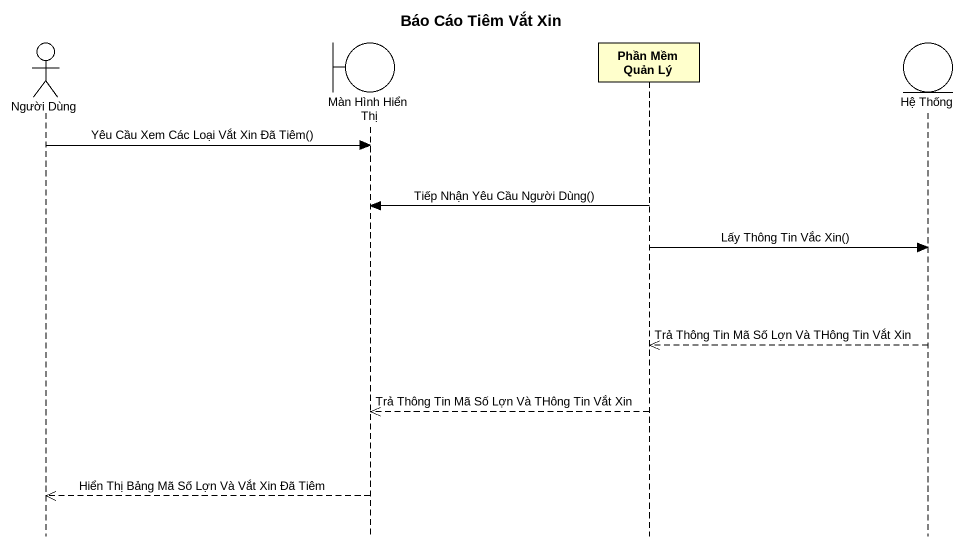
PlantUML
@startuml
title Báo Cáo Tiêm Vắt Xin
hide footbox
actor "Người Dùng" as Người_Dùng
boundary "Màn Hình Hiển Thị" as Màn_Hình_Hiển_Thị
participant "Phần Mềm Quản Lý" as Phần_Mềm_Quản_Lý
entity "Hệ Thống" as Hệ_Thống

Người_Dùng -> Màn_Hình_Hiển_Thị : Yêu Cầu Xem Các Loại Vắt Xin Đã Tiêm()
Phần_Mềm_Quản_Lý -> Màn_Hình_Hiển_Thị : Tiếp Nhận Yêu Cầu Người Dùng()
Phần_Mềm_Quản_Lý -> Hệ_Thống : Lấy Thông Tin Vắc Xin()
Hệ_Thống -->> Phần_Mềm_Quản_Lý : Trả Thông Tin Mã Số Lợn Và THông Tin Vắt Xin
Phần_Mềm_Quản_Lý -->> Màn_Hình_Hiển_Thị : Trả Thông Tin Mã Số Lợn Và THông Tin Vắt Xin
Màn_Hình_Hiển_Thị -->> Người_Dùng : Hiển Thị Bảng Mã Số Lợn Và Vắt Xin Đã Tiêm
@enduml
